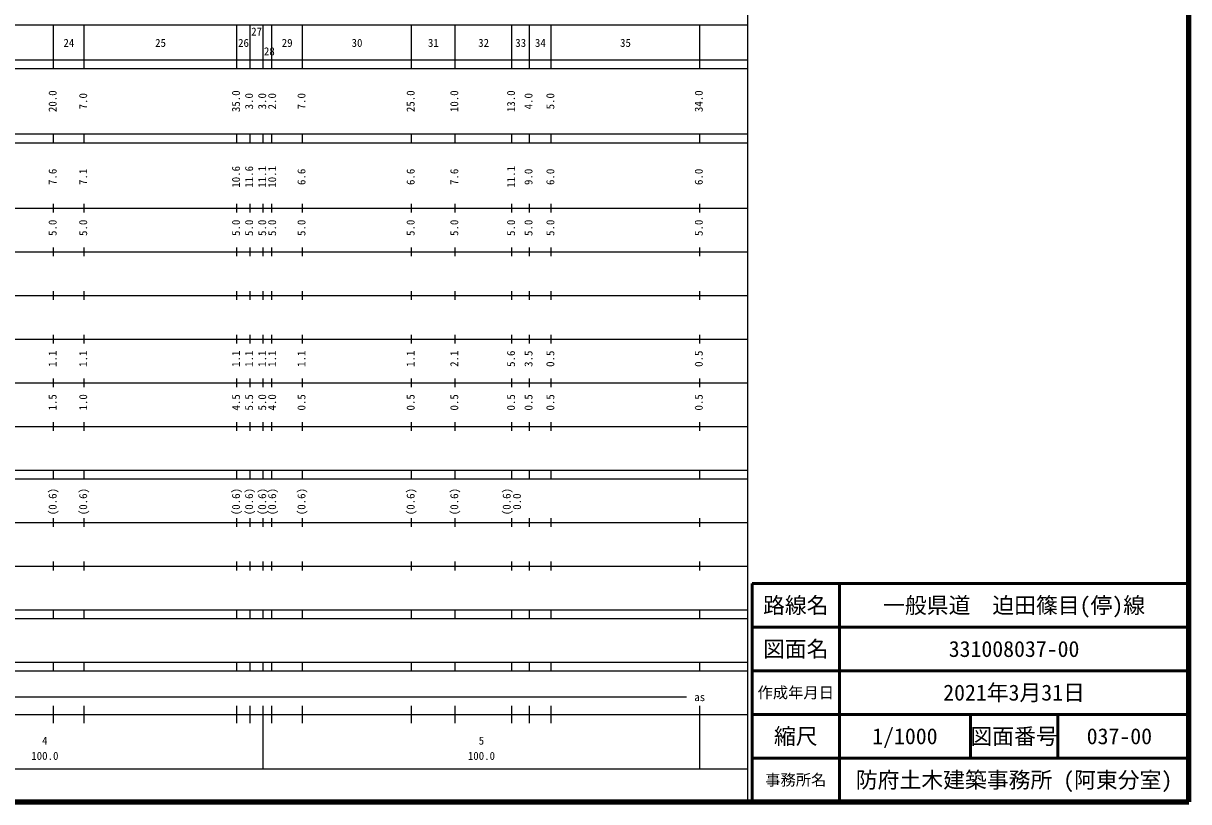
# Model space of a CAD drawing. Units: millimetres on the paper, enlarged 1000 times. Extents: x 40000 to 680000, y 20000 to 380000.
# Drawn here: x 413067 to 680000, y 20000 to 198357 of the extents above; entities that cross this region are included whole.
import ezdxf
from ezdxf.enums import TextEntityAlignment as Align

# ---------------------------------------------------------------- set-up
doc = ezdxf.new("R2010")
doc.units = ezdxf.units.MM
doc.header["$LTSCALE"] = 1000
for name, color, linetype, lineweight in [('M-TTL', 2, 'Continuous', 140), ('M-TTL-BAND', 7, 'Continuous', 25), ('M-TTL-FRAM', 2, 'Continuous', 50), ('M-TTL-LINE', 7, 'Continuous', 50)]:
    doc.layers.add(name, color=color, linetype=linetype, lineweight=lineweight)
doc.layers.add('M-TTL-TXT', color=7, linetype='Continuous')
doc.styles.add('ＭＳ ゴシック', font='')
doc.styles.get('ＭＳ ゴシック').set_extended_font_data('MS Gothic')

msp = doc.modelspace()

# ---------------------------------------------------------------- linework, layer by layer
at = {"layer": 'M-TTL'}
for p, q in [((680000, 20000), (680000, 380000)), ((40000, 20000), (680000, 20000))]:
    msp.add_line(p, q, dxfattribs=at)
at = {"layer": 'M-TTL-BAND'}
for p, q in [((579000, 20000), (579000, 370000)), ((68000, 198000), (579000, 198000)), ((420000, 188000), (420000, 198000)), ((427000, 188000), (427000, 198000)), ((462000, 188000), (462000, 198000)), ((465000, 188000), (465000, 198000)), ((468000, 188000), (468000, 198000)), ((470000, 188000), (470000, 198000)), ((477000, 188000), (477000, 198000)), ((502000, 188000), (502000, 198000)), ((512000, 188000), (512000, 198000)), ((525000, 188000), (525000, 198000)), ((529000, 188000), (529000, 198000)), ((534000, 188000), (534000, 198000)), ((568000, 188000), (568000, 198000)), ((40000, 190000), (579000, 190000)), ((40000, 188000), (579000, 188000)), ((40000, 173000), (579000, 173000)), ((40000, 171000), (579000, 171000)), ((420000, 171000), (420000, 173000)), ((427000, 171000), (427000, 173000)), ((462000, 171000), (462000, 173000)), ((465000, 171000), (465000, 173000)), ((468000, 171000), (468000, 173000)), ((470000, 171000), (470000, 173000)), ((477000, 171000), (477000, 173000)), ((502000, 171000), (502000, 173000)), ((512000, 171000), (512000, 173000)), ((525000, 171000), (525000, 173000)), ((529000, 171000), (529000, 173000)), ((534000, 171000), (534000, 173000)), ((568000, 171000), (568000, 173000)), ((40000, 156000), (579000, 156000)), ((420000, 155000), (420000, 157000)), ((427000, 155000), (427000, 157000)), ((462000, 155000), (462000, 157000)), ((465000, 155000), (465000, 157000)), ((468000, 155000), (468000, 157000)), ((470000, 155000), (470000, 157000)), ((477000, 155000), (477000, 157000)), ((502000, 155000), (502000, 157000)), ((512000, 155000), (512000, 157000)), ((525000, 155000), (525000, 157000)), ((529000, 155000), (529000, 157000)), ((534000, 155000), (534000, 157000)), ((568000, 155000), (568000, 157000)), ((420000, 145000), (420000, 147000)), ((427000, 145000), (427000, 147000)), ((462000, 145000), (462000, 147000)), ((465000, 145000), (465000, 147000)), ((468000, 145000), (468000, 147000)), ((470000, 145000), (470000, 147000)), ((477000, 145000), (477000, 147000)), ((502000, 145000), (502000, 147000)), ((512000, 145000), (512000, 147000)), ((525000, 145000), (525000, 147000)), ((529000, 145000), (529000, 147000)), ((534000, 145000), (534000, 147000)), ((568000, 145000), (568000, 147000)), ((46000, 146000), (579000, 146000)), ((420000, 135000), (420000, 137000)), ((427000, 135000), (427000, 137000)), ((462000, 135000), (462000, 137000)), ((465000, 135000), (465000, 137000)), ((468000, 135000), (468000, 137000)), ((470000, 135000), (470000, 137000)), ((477000, 135000), (477000, 137000)), ((502000, 135000), (502000, 137000)), ((512000, 135000), (512000, 137000)), ((525000, 135000), (525000, 137000)), ((529000, 135000), (529000, 137000)), ((534000, 135000), (534000, 137000)), ((568000, 135000), (568000, 137000)), ((52000, 136000), (579000, 136000)), ((46000, 126000), (579000, 126000)), ((420000, 125000), (420000, 127000)), ((427000, 125000), (427000, 127000)), ((462000, 125000), (462000, 127000)), ((465000, 125000), (465000, 127000)), ((468000, 125000), (468000, 127000)), ((470000, 125000), (470000, 127000)), ((477000, 125000), (477000, 127000)), ((502000, 125000), (502000, 127000)), ((512000, 125000), (512000, 127000)), ((525000, 125000), (525000, 127000)), ((529000, 125000), (529000, 127000)), ((534000, 125000), (534000, 127000)), ((568000, 125000), (568000, 127000)), ((52000, 116000), (579000, 116000)), ((420000, 115000), (420000, 117000)), ((427000, 115000), (427000, 117000)), ((462000, 115000), (462000, 117000)), ((465000, 115000), (465000, 117000)), ((468000, 115000), (468000, 117000)), ((470000, 115000), (470000, 117000)), ((477000, 115000), (477000, 117000)), ((502000, 115000), (502000, 117000)), ((512000, 115000), (512000, 117000)), ((525000, 115000), (525000, 117000)), ((529000, 115000), (529000, 117000)), ((534000, 115000), (534000, 117000)), ((568000, 115000), (568000, 117000)), ((420000, 105000), (420000, 107000)), ((427000, 105000), (427000, 107000)), ((462000, 105000), (462000, 107000)), ((465000, 105000), (465000, 107000)), ((468000, 105000), (468000, 107000)), ((470000, 105000), (470000, 107000)), ((477000, 105000), (477000, 107000)), ((502000, 105000), (502000, 107000)), ((512000, 105000), (512000, 107000)), ((525000, 105000), (525000, 107000)), ((529000, 105000), (529000, 107000)), ((534000, 105000), (534000, 107000)), ((568000, 105000), (568000, 107000)), ((46000, 106000), (579000, 106000)), ((40000, 96000), (579000, 96000)), ((40000, 94000), (579000, 94000)), ((420000, 94000), (420000, 96000)), ((427000, 94000), (427000, 96000)), ((462000, 94000), (462000, 96000)), ((465000, 94000), (465000, 96000)), ((468000, 94000), (468000, 96000)), ((470000, 94000), (470000, 96000)), ((477000, 94000), (477000, 96000)), ((502000, 94000), (502000, 96000)), ((512000, 94000), (512000, 96000)), ((525000, 94000), (525000, 96000)), ((529000, 94000), (529000, 96000)), ((534000, 94000), (534000, 96000)), ((568000, 94000), (568000, 96000)), ((49000, 84000), (579000, 84000)), ((420000, 83000), (420000, 85000)), ((427000, 83000), (427000, 85000)), ((462000, 83000), (462000, 85000)), ((465000, 83000), (465000, 85000)), ((468000, 83000), (468000, 85000)), ((470000, 83000), (470000, 85000)), ((477000, 83000), (477000, 85000)), ((502000, 83000), (502000, 85000)), ((512000, 83000), (512000, 85000)), ((525000, 83000), (525000, 85000)), ((529000, 83000), (529000, 85000)), ((534000, 83000), (534000, 85000)), ((568000, 83000), (568000, 85000)), ((420000, 73000), (420000, 75000)), ((427000, 73000), (427000, 75000)), ((462000, 73000), (462000, 75000)), ((465000, 73000), (465000, 75000)), ((468000, 73000), (468000, 75000)), ((470000, 73000), (470000, 75000)), ((477000, 73000), (477000, 75000)), ((502000, 73000), (502000, 75000)), ((512000, 73000), (512000, 75000)), ((525000, 73000), (525000, 75000)), ((529000, 73000), (529000, 75000)), ((534000, 73000), (534000, 75000)), ((568000, 73000), (568000, 75000)), ((40000, 74000), (579000, 74000)), ((40000, 64000), (579000, 64000)), ((40000, 62000), (579000, 62000)), ((420000, 62000), (420000, 64000)), ((427000, 62000), (427000, 64000)), ((462000, 62000), (462000, 64000)), ((465000, 62000), (465000, 64000)), ((468000, 62000), (468000, 64000)), ((470000, 62000), (470000, 64000)), ((477000, 62000), (477000, 64000)), ((502000, 62000), (502000, 64000)), ((512000, 62000), (512000, 64000)), ((525000, 62000), (525000, 64000)), ((529000, 62000), (529000, 64000)), ((534000, 62000), (534000, 64000)), ((568000, 62000), (568000, 64000)), ((40000, 52000), (579000, 52000)), ((420000, 50000), (420000, 52000)), ((427000, 50000), (427000, 52000)), ((462000, 50000), (462000, 52000)), ((465000, 50000), (465000, 52000)), ((468000, 50000), (468000, 52000)), ((470000, 50000), (470000, 52000)), ((477000, 50000), (477000, 52000)), ((502000, 50000), (502000, 52000)), ((512000, 50000), (512000, 52000)), ((525000, 50000), (525000, 52000)), ((529000, 50000), (529000, 52000)), ((534000, 50000), (534000, 52000)), ((568000, 50000), (568000, 52000)), ((40000, 50000), (579000, 50000)), ((71000, 44000), (565000, 44000)), ((420000, 38000), (420000, 42000)), ((427000, 38000), (427000, 42000)), ((462000, 38000), (462000, 42000)), ((465000, 38000), (465000, 42000)), ((468000, 27500), (468000, 42000)), ((470000, 38000), (470000, 42000)), ((477000, 38000), (477000, 42000)), ((502000, 38000), (502000, 42000)), ((512000, 38000), (512000, 42000)), ((525000, 38000), (525000, 42000)), ((529000, 38000), (529000, 42000)), ((534000, 38000), (534000, 42000)), ((568000, 27500), (568000, 42000)), ((40000, 40000), (579000, 40000)), ((68000, 27500), (579000, 27500))]:
    msp.add_line(p, q, dxfattribs=at)
at = {"layer": 'M-TTL-FRAM'}
for p, q in [((680000, 70000), (580000, 70000)), ((580000, 70000), (580000, 20000))]:
    msp.add_line(p, q, dxfattribs=at)
at = {"layer": 'M-TTL-LINE'}
for p, q in [((600000, 70000), (600000, 20000)), ((680000, 60000), (580000, 60000)), ((680000, 50000), (580000, 50000)), ((680000, 40000), (580000, 40000)), ((630000, 40000), (630000, 30000)), ((650000, 40000), (650000, 30000)), ((680000, 30000), (580000, 30000))]:
    msp.add_line(p, q, dxfattribs=at)

# ---------------------------------------------------------------- texts
at = {"layer": 'M-TTL-BAND', "style": 'ＭＳ ゴシック'}
for s, p in [('27', (466500, 195003)), ('24', (423500, 192405)), ('25', (444500, 192405)), ('26', (463500, 192405)), ('28', (469418, 190472)), ('29', (473500, 192405)), ('30', (489500, 192405)), ('31', (507000, 192405)), ('32', (518500, 192405)), ('33', (527000, 192405)), ('34', (531500, 192405)), ('35', (551000, 192405)), ('as', (568000, 42500)), ('4', (418000, 32523)), ('5', (518000, 32523)), ('100.0', (418000, 29033)), ('100.0', (518000, 29033))]:
    msp.add_text(s, height=1833, dxfattribs=at).set_placement(p, align=Align.BOTTOM_CENTER)
for s, p in [('20.0', (421239, 180500)), ('7.0', (428239, 180500)), ('35.0', (463239, 180500)), ('3.0', (466239, 180500)), ('3.0', (469239, 180500)), ('2.0', (471517, 180500)), ('7.0', (478239, 180500)), ('25.0', (503239, 180500)), ('10.0', (513239, 180500)), ('13.0', (526239, 180500)), ('4.0', (530239, 180500)), ('5.0', (535239, 180500)), ('34.0', (569239, 180500)), ('10.6', (463239, 163174)), ('11.6', (466239, 163174)), ('11.1', (469239, 163174)), ('10.1', (471517, 163174)), ('11.1', (526239, 163174)), ('7.6', (421239, 163174)), ('7.1', (428239, 163174)), ('6.6', (478239, 163174)), ('6.6', (503239, 163174)), ('7.6', (513239, 163174)), ('9.0', (530239, 163174)), ('6.0', (535239, 163174)), ('6.0', (569239, 163174)), ('5.0', (421239, 151500)), ('5.0', (428239, 151500)), ('5.0', (463239, 151500)), ('5.0', (466239, 151500)), ('5.0', (469239, 151500)), ('5.0', (471517, 151500)), ('5.0', (478239, 151500)), ('5.0', (503239, 151500)), ('5.0', (513239, 151500)), ('5.0', (526239, 151500)), ('5.0', (530239, 151500)), ('5.0', (535239, 151500)), ('5.0', (569239, 151500)), ('1.1', (421239, 121500)), ('1.1', (428239, 121500)), ('1.1', (463239, 121500)), ('1.1', (466239, 121500)), ('1.1', (469239, 121500)), ('1.1', (471517, 121500)), ('1.1', (478239, 121500)), ('1.1', (503239, 121500)), ('2.1', (513239, 121500)), ('5.6', (526239, 121500)), ('3.5', (530239, 121500)), ('0.5', (535239, 121500)), ('0.5', (569239, 121500)), ('1.5', (421239, 111500)), ('1.0', (428239, 111500)), ('4.5', (463239, 111500)), ('5.5', (466239, 111500)), ('5.0', (469239, 111500)), ('4.0', (471517, 111500)), ('0.5', (478239, 111500)), ('0.5', (503239, 111500)), ('0.5', (513239, 111500)), ('0.5', (526239, 111500)), ('0.5', (530239, 111500)), ('0.5', (535239, 111500)), ('0.5', (569239, 111500)), ('(0.6)', (421239, 88764)), ('(0.6)', (428239, 88764)), ('(0.6)', (463239, 88764)), ('(0.6)', (466239, 88764)), ('(0.6)', (469239, 88764)), ('(0.6)', (471517, 88764)), ('(0.6)', (478239, 88764)), ('(0.6)', (503239, 88764)), ('(0.6)', (513239, 88764)), ('(0.6)', (525239, 88764)), ('0.0', (527609, 88764))]:
    msp.add_text(s, height=1833, rotation=90, dxfattribs=at).set_placement(p, align=Align.BOTTOM_CENTER)
at = {"layer": 'M-TTL-TXT', "style": 'ＭＳ ゴシック'}
for s, height, p in [('路線名', 3666, (590000, 65000)), ('路線名', 3666, (590000, 65000)), ('一般県道\u3000迫田篠目(停)線', 3666, (640000, 65000)), ('図面名', 3666, (590000, 55000)), ('図面名', 3666, (590000, 55000)), ('331008037-00', 3666, (640000, 55000)), ('作成年月日', 2566, (590000, 45000)), ('作成年月日', 2566, (590000, 45000)), ('2021年3月31日', 3666, (640000, 45000)), ('縮尺', 3666, (590000, 35000)), ('縮尺', 3666, (590000, 35000)), ('1/1000', 3666, (615000, 35000)), ('図面番号', 3666, (640000, 35000)), ('図面番号', 3666, (640000, 35000)), ('037-00', 3666, (664125, 35000)), ('防府土木建築事務所 (阿東分室)', 3666, (640000, 25000)), ('事務所名', 2566, (590000, 25000)), ('事務所名', 2566, (590000, 25000))]:
    msp.add_text(s, height=height, dxfattribs=at).set_placement(p, align=Align.MIDDLE_CENTER)

doc.saveas('drawing.dxf')
